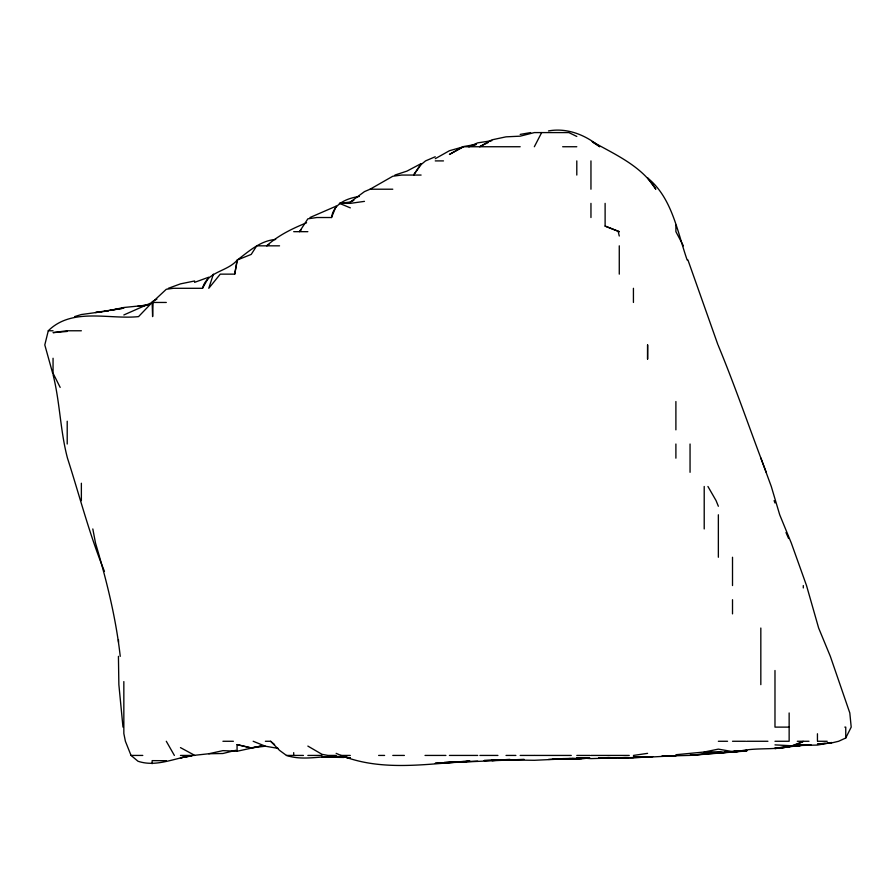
<?xml version="1.0" encoding="UTF-8"?>
<svg xmlns="http://www.w3.org/2000/svg" width="896" height="896" viewBox="0 0 896 896"><rect width="100%" height="100%" fill="white"/><g stroke="black" fill="none" stroke-linecap="round" stroke-linejoin="round"><path stroke-width="1.34" d="M153.104 302.456L152.611 316.613L152.141 302.456L166.298 289.274L173.365 288.299L202.507 288.299C207.133 271.32 226.755 272.026 237.07 260.299L237.339 259.986C248.909 251.339 260.501 240.531 275.677 239.467M213.382 274.142L208.768 288.299L220.259 274.142L234.718 274.142L237.07 260.299M234.718 274.142L237.339 259.986L251.227 254.397L256.738 245.829L279.541 245.829M166.298 302.456L152.141 302.456L138.555 316.613C109.01 319.693 72.162 307.171 48.283 330.77L44.8 344.915L52.674 373.229M301.347 229.6L299.499 231.672L307.854 218.826L316.826 217.526L331.531 217.526L336.157 206.158L309.96 217.526M331.531 217.526C333.536 203.582 347.066 198.251 359.33 196.448M825.171 743.254L817.443 744.117L831.6 742.941L838.645 741.272L845.757 737.99L851.2 727.115L849.811 712.958L830.334 656.342L818.642 628.029L806.523 585.558L791.325 543.099L779.71 514.786L771.288 486.472L760.827 457.968C746.794 420.526 733.656 382.659 718.357 345.755M534.341 146.742L541.666 132.586M202.507 288.299L208.768 277.2L194.611 282.341L194.611 280.986L180.454 283.875L168.381 288.299M421.098 164.562L421.098 163.632L413.582 175.056L421.098 164.562L425.544 160.899L435.254 156.766M350.314 207.861L339.494 203.37L350.314 202.026L364.47 191.61L370.093 189.213L392.784 176.243L401.654 175.056L421.098 175.056M462.941 146.742L449.411 154.448L463.568 146.742L520.184 146.742M435.254 158.693L449.411 150.741L463.568 146.742M152.141 301.75L156.867 299.118M268.99 244.541L266.638 245.829C278.32 235.368 292.197 228.592 306.566 222.802M421.098 163.632L406.941 171.114L394.934 175.056M488.197 142.509L479.618 146.742L491.87 139.854L506.027 136.842L520.184 136.17L534.341 132.586L568.837 132.586L576.8 136.45M350.314 202.026L353.853 200.346M152.141 302.456L123.838 314.966M790.429 746.413L803.298 741.384C783.888 752.214 761.174 746.458 740.242 750.982L746.67 750.568M74.614 316.613L81.368 314.53L108.382 310.867L104.53 311.382M476.426 144.458L468.686 146.742L477.714 142.856L491.87 140.694M235.794 750.299L222.925 753.502L208.768 753.749L194.611 755.294L180.454 747.611M208.768 753.749L222.925 750.635L237.07 751.262L261.52 745.92L258.955 746.39M237.07 751.262L237.07 744.61L251.227 747.88L256.379 746.883M468.709 761.118L463.568 762.014L444.259 762.642M520.184 134.411L530.622 132.586M463.568 146.541L476.437 144.301M192.035 755.866L180.454 757.814L191.834 755.664C173.947 758.262 156.139 767.334 137.984 761.242L131.051 755.429L125.395 741.272L123.838 733.533L123.838 681.587M633.427 755.429L647.584 753.357M364.47 201.365L350.314 203.37L339.494 203.37M101.954 311.696L95.525 312.502L123.838 308.134L109.67 310.464L123.838 307.496L148.288 305.032M674.61 755.787L663.029 756.112L690.054 755.395L746.67 750.96L724.797 752.024L746.67 750.994M251.227 747.88L265.384 746.211L278.253 748.418M148.288 304.987L137.984 306.152L147 305.323M774.984 748.597L803.298 745.069L796.858 745.55L817.443 745.069L831.6 742.549L827.747 742.974M738.954 751.341L690.054 755.182L704.211 754.174M741.53 751.05L746.67 750.467L741.53 750.96M774.984 748.485L789.141 746.917M738.954 751.285L718.357 753.077M675.898 754.723L704.211 752.013L718.357 749.123L732.514 751.587L735.09 751.307L718.357 752.674L704.211 752.013L722.221 752.214M524.048 759.338L435.254 763.28L463.568 761.522M811.014 744.778L796.858 745.696L807.15 744.957M732.514 751.834L737.666 751.33L724.797 752.069M67.211 331.442L53.054 332.629L66.662 330.77L81.368 330.77M704.211 753.502L718.357 752.494M628.286 757.546L590.957 758.61L576.8 757.691L589.669 758.038L576.8 759.069L562.654 758.632L570.371 758.453M495.734 760.29L491.87 760.547L506.027 759.886L491.87 759.741L534.341 760.29L572.947 758.486M498.31 760.122L509.891 759.36M574.235 758.464L548.498 759.416M704.211 753.234L706.776 753.054M709.352 752.886L720.933 752.203L718.357 752.282M626.998 757.59L598.685 758.117M643.72 756.694L638.579 756.963L645.008 756.683L638.579 757.187L652.736 756.661M449.411 762.216L453.264 762.026L444.259 762.429M625.71 757.579L619.27 757.893L633.427 757.96L647.584 756.874L633.427 756.65L647.584 757.21L675.898 755.675L663.029 756.101M589.669 758.083L584.528 758.173M663.029 756.314L674.61 755.798M548.498 130.917C567.258 127.568 585.446 134.938 599.749 146.742L593.163 142.464M624.422 757.568L619.27 757.77L633.427 757.59M598.685 757.904L608.978 757.579M589.669 758.24L552.35 759.304M598.685 757.859L610.266 757.568M477.714 761.163L455.84 761.902L469.997 761.186C425.544 763.907 378.314 772.509 336.157 753.346M562.654 146.742L576.8 146.742M435.254 160.899L443.486 160.899M370.093 189.213L392.784 189.213M293.698 231.672L307.854 231.672M605.114 226.106L619.27 231.672L605.114 226.106L605.114 203.37M48.283 330.77L53.054 330.77M789.141 727.115L774.984 727.115L774.984 670.499M844.805 727.115L845.757 727.115L845.757 737.99M222.925 741.272L233.397 741.272M265.384 741.272L270.626 741.272L274.59 744.542M718.357 741.272L727.563 741.272M732.514 741.272L745.674 741.272M746.67 741.272L767.917 741.272M774.984 741.272L789.141 741.272L789.141 712.958M797.294 741.272L808.987 741.272M817.443 741.272L827.21 741.272M131.051 755.429L142.789 755.429M180.454 755.429L194.611 755.429M270.626 741.272L279.541 750.366L286.451 755.429L303.43 755.429M307.854 755.429L322.011 755.429M336.157 755.429L327.958 755.429L322.011 754.331L307.854 746.077M350.314 755.429L340.626 755.429L350.314 758.24C329.202 752.662 306.97 762.328 286.451 755.429M378.627 755.429L384.608 755.429M392.784 755.429L404.387 755.429M425.018 755.429L445.917 755.429M449.411 755.429L477.714 755.429M479.909 755.429L497.93 755.429M506.027 755.429L515.883 755.429M520.184 755.429L534.341 755.429M534.632 755.429L571.267 755.429M576.8 755.429L590.05 755.429M590.957 755.429L629.261 755.429M322.011 757.064L343.885 757.456M166.298 760.693L152.141 760.637L152.141 763.706M346.461 757.59L350.314 757.781L347.749 757.59M774.984 744.878L789.141 745.64M345.173 757.232L336.157 756.706L343.885 757.299M237.07 744.61L251.227 747.981M253.176 741.272L265.384 746.211M592.178 141.613C615.026 154.448 641.614 166.062 655.838 189.213L647.584 177.934C672.224 197.904 677.275 231.661 687.142 259.986M707.93 486.472L716.083 500.629L718.357 506.251M166.298 741.272L174.373 755.429M683.379 245.829L675.898 231.672L675.898 225.131M60.166 387.386L53.054 373.229L53.054 358.254M785.994 532.538L788.614 538.53M766.237 472.315L760.827 457.968M104.462 571.413C89.454 534.565 79.632 495.947 67.48 458.17C60.222 430.786 59.998 402.114 53.054 374.662M774.11 500.629L774.984 502.97M717.976 344.915L687.938 259.986M618.24 231.672L619.27 236.018M92.814 528.942L95.525 543.099C106.534 580.171 115.942 617.837 120.243 656.342M122.987 727.115L118.866 684.656L118.429 656.342M118.44 639.61L118.563 642.186M817.443 733.757L817.443 740.667M803.298 585.558L803.298 587.955M760.827 628.029L760.827 684.656M732.514 557.256L732.514 585.558M732.514 599.715L732.514 613.872M718.357 514.786L718.357 557.256M704.211 486.472L704.211 528.942M690.054 444.013L690.054 472.315M675.898 401.542L675.898 429.856M675.898 444.013L675.898 458.17M633.427 288.299L633.427 302.456M619.27 245.829L619.27 274.142M590.957 160.899L590.957 189.213M590.957 203.37L590.957 217.526M576.8 160.899L576.8 175.056M336.157 206.158L336.157 206.752M293.698 752.629L293.698 755.429M81.368 483.235L81.368 500.629M67.211 421.232L67.211 444.013M647.606 344.915L647.584 359.072L647.606 344.915M803.298 744.867L774.984 748.216L803.298 744.867M803.298 745.069L790.429 746.402L803.298 745.125M581.952 758.442L562.654 758.755L581.952 758.453M675.898 755.675L661.741 756.269L675.898 755.765M491.87 760.278L484.154 760.536L491.87 760.278"/></g></svg>
